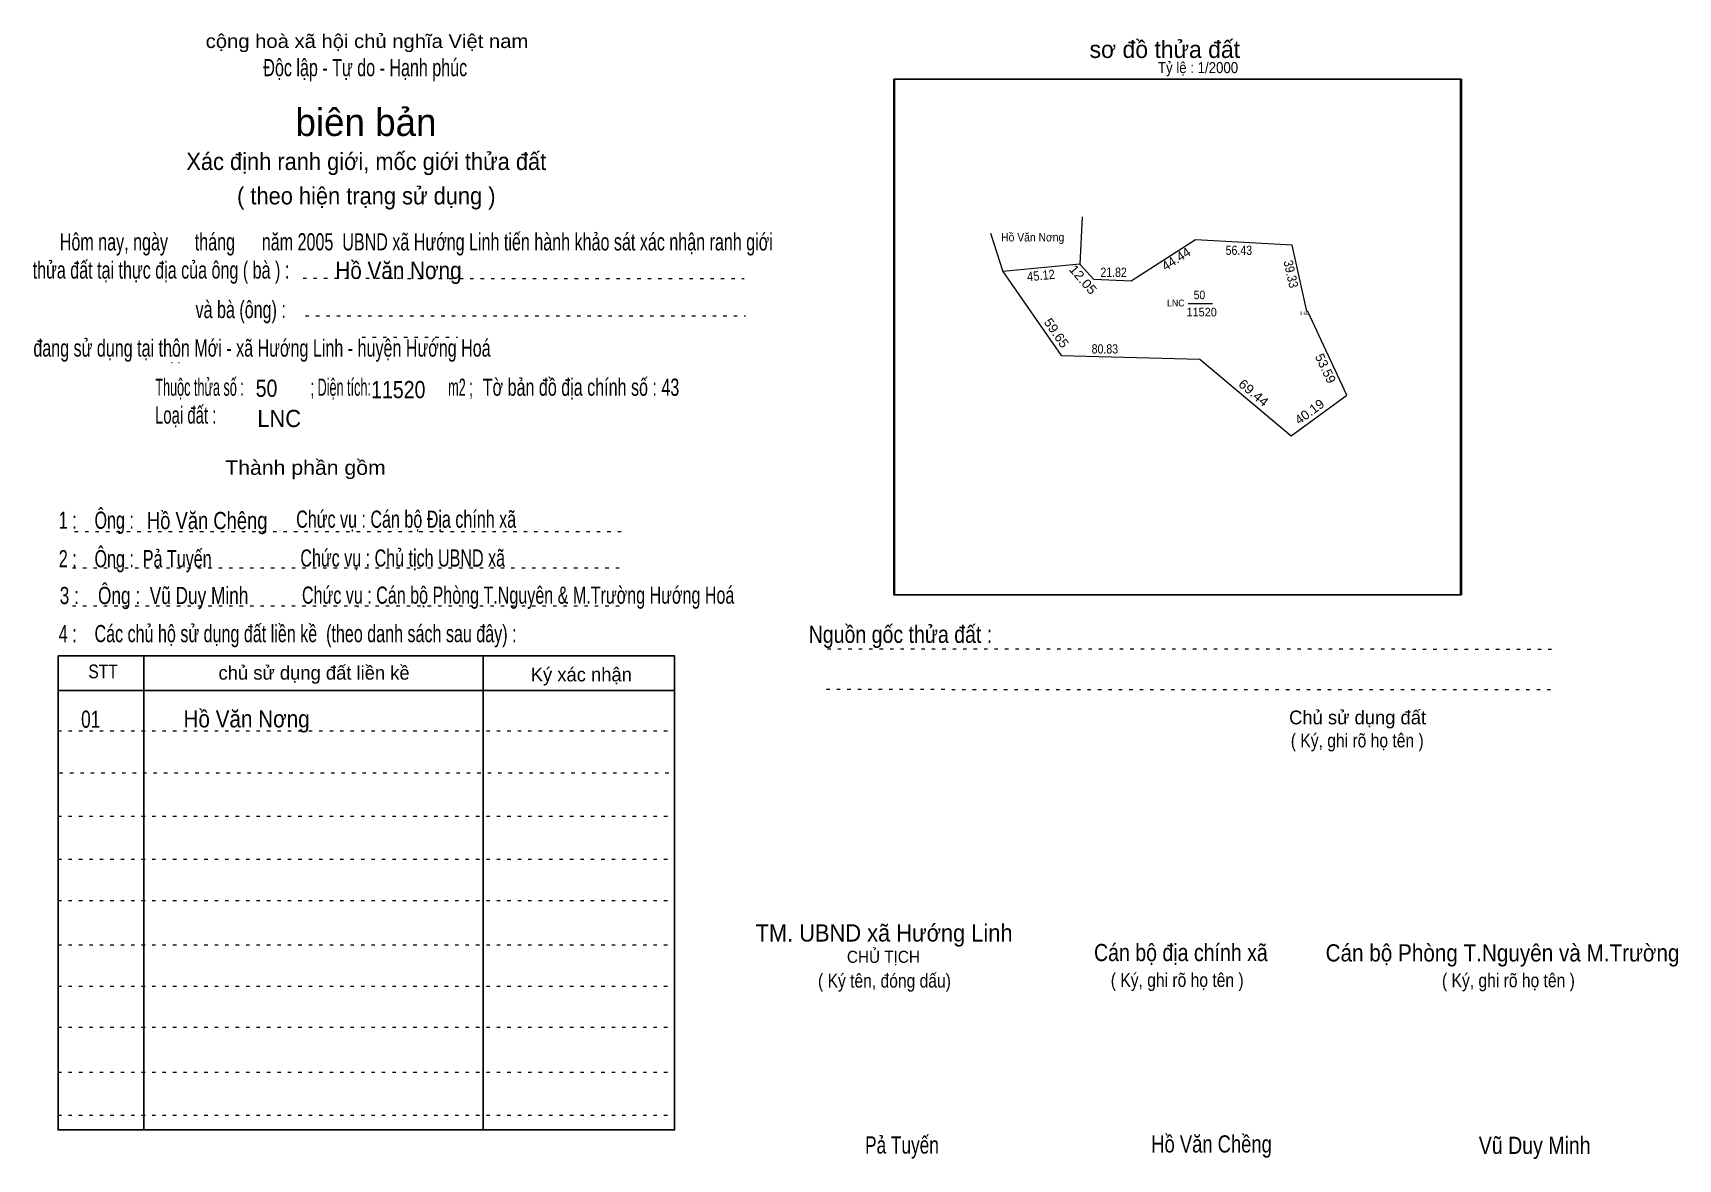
# Model space of a CAD drawing. Header units: centimetres. Extents: x -1.5 to 46.4, y -3.9 to 28.9.
import ezdxf
from ezdxf.enums import TextEntityAlignment as Align

# ---------------------------------------------------------------- set-up
doc = ezdxf.new("R2010")
doc.units = ezdxf.units.CM
doc.header["$LTSCALE"] = 0.17
doc.linetypes.add('DOTTED', pattern=[1.5, 0.3, -1.2])
for name, color, linetype, lineweight in [('15', 7, 'Continuous', 13), ('2', 7, 'Continuous', 25), ('22', 7, 'Continuous', 13), ('5', 7, 'DOTTED', 13)]:
    doc.layers.add(name, color=color, linetype=linetype, lineweight=lineweight)
for name, color, linetype in [('16', 7, 'Continuous'), ('34', 7, 'Continuous'), ('51', 7, 'Continuous')]:
    doc.layers.add(name, color=color, linetype=linetype)

msp = doc.modelspace()

# ---------------------------------------------------------------- linework, layer by layer
at = {"layer": '15'}
msp.add_line((32.13, 21), (32.84, 21), dxfattribs=at)
at = {"layer": '2'}
msp.add_lwpolyline([(23.56, 27.52), (40.06, 27.52), (40.06, 12.52), (23.56, 12.52)], close=True, dxfattribs=at)
at = {"layer": '22'}
msp.add_line((26.38, 23.04), (26.74, 21.93), dxfattribs=at)
for points in [[(29.04, 23.52), (28.98, 22.14), (26.74, 21.93)], [(26.74, 21.93), (28.43, 19.48), (32.47, 19.38), (35.13, 17.14), (36.75, 18.33), (35.61, 20.76), (35.58, 20.77), (35.16, 22.69), (32.34, 22.85), (30.47, 21.65), (29.38, 21.69), (28.98, 22.14)]]:
    msp.add_lwpolyline(points, dxfattribs=at)
msp.add_lwpolyline([(28.98, 22.14), (26.74, 21.93), (28.43, 19.48), (32.47, 19.38), (35.13, 17.14), (36.75, 18.33), (35.61, 20.76), (35.58, 20.77), (35.16, 22.69), (32.34, 22.85), (30.47, 21.65), (29.38, 21.69)], close=True, dxfattribs=at)
at = {"layer": '5'}
for p, q in [((6.37, 21.73), (19.21, 21.72)), ((6.44, 20.64), (19.25, 20.64)), ((8.09, 20.02), (10.86, 20.02)), ((-0.28, 14.36), (15.72, 14.36)), ((-0.34, 13.3), (15.66, 13.3)), ((-0.34, 12.2), (15.66, 12.2)), ((21.63, 10.95), (42.72, 10.94)), ((21.6, 9.77), (42.69, 9.76)), ((-0.76, 8.56), (17.18, 8.56)), ((-0.72, 7.34), (17.22, 7.34)), ((-0.76, 6.08), (17.18, 6.08)), ((-0.76, 4.83), (17.18, 4.83)), ((-0.76, 3.62), (17.18, 3.62)), ((-0.76, 2.33), (17.18, 2.33)), ((-0.76, 1.13), (17.18, 1.13)), ((-0.76, -0.06), (17.18, -0.06)), ((-0.76, -1.37), (17.18, -1.37)), ((-0.76, -2.62), (17.18, -2.62))]:
    msp.add_line(p, q, dxfattribs=at)
at = {"layer": '5', "linetype": 'Continuous', "lineweight": 25}
for p, q in [((1.74, 10.74), (1.74, -3.05)), ((11.61, 10.74), (11.61, -3.05)), ((-0.76, 9.73), (17.18, 9.73))]:
    msp.add_line(p, q, dxfattribs=at)
for points in [[(23.58, 27.52), (40.08, 27.52), (40.08, 12.52), (23.58, 12.52)], [(-0.76, 10.74), (17.18, 10.74), (17.18, -3.05), (-0.76, -3.05)]]:
    msp.add_lwpolyline(points, close=True, dxfattribs=at)

# ---------------------------------------------------------------- texts
at = {"layer": '15'}
for s, width, p in [('50', 0.9, (32.29, 21.12)), ('11520', 0.95, (32.08, 20.62))]:
    msp.add_text(s, height=0.25, dxfattribs=dict(at, width=width)).set_placement(p)
at = {"layer": '16', "width": 0.9}
msp.add_text('Hồ Văn Nơng', height=0.25, dxfattribs=at).set_placement((27.605, 22.8), align=Align.CENTER)
for p in [(7.31, 21.71), (2.89, 8.66)]:
    msp.add_text('Hồ Văn Nơng', height=0.5, dxfattribs=at).set_placement(p)
at = {"layer": '22', "width": 0.95}
msp.add_text('LNC', height=0.2, dxfattribs=at).set_placement((31.77, 20.91), align=Align.CENTER)
at = {"layer": '34'}
for s, height, width, p in [(': : ', 0.32, 0.85, (2.5, 19.25)), ('50', 0.5, 0.85, (4.99, 18.28)), ('11520', 0.5, 0.85, (8.35, 18.24)), ('LNC', 0.5, 0.95, (5.04, 17.4)), ('01', 0.5, 0.75, (-0.09, 8.65))]:
    msp.add_text(s, height=height, dxfattribs=dict(at, width=width)).set_placement(p)
at = {"layer": '5'}
for s, height, width, p in [('cộng hoà xã hội chủ nghĩa Việt nam', 0.4, 1.1, (8.23, 28.43)), ('Độc lập - Tự do - Hạnh phúc', 0.5, 0.7, (8.18, 27.61)), ('Xác định ranh giới, mốc giới thửa đất', 0.5, 0.95, (8.21, 24.88)), ('( theo hiện trạng sử dụng )', 0.5, 0.95, (8.21, 23.88)), ('Thành phần gồm', 0.42, 1.1, (6.44, 16.01)), ('Hồ Văn Chêng', 0.5, 0.8, (3.58, 14.43)), ('Chức vụ : Cán bộ Địa chính xã', 0.5, 0.7, (9.37, 14.47)), ('Chức vụ : Chủ tịch UBND xã', 0.5, 0.7, (9.27, 13.34)), ('Chức vụ : Cán bộ Phòng T.Nguyên & M.Trường Hướng Hoá', 0.5, 0.7, (12.63, 12.26)), ('    Nguồn gốc thửa đất :', 0.5, 0.85, (23.44, 11.12)), ('( Ký, ghi rõ họ tên )', 0.4, 0.85, (37.05, 8.08)), ('CHỦ TỊCH', 0.35, 0.95, (23.26, 1.81)), ('( Ký tên, đóng dấu)', 0.4, 0.85, (23.29, 1.09)), ('( Ký, ghi rõ họ tên )', 0.4, 0.85, (31.81, 1.11)), ('( Ký, ghi rõ họ tên )', 0.4, 0.85, (41.45, 1.1)), ('Pả Tuyến', 0.5, 0.75, (23.8, -3.74)), ('Hồ Văn Chềng', 0.5, 0.8, (32.81, -3.71)), ('Vũ Duy Minh', 0.5, 0.85, (42.215, -3.75))]:
    msp.add_text(s, height=height, dxfattribs=dict(at, width=width)).set_placement(p, align=Align.CENTER)
msp.add_text('sơ đồ thửa đất', height=0.5, dxfattribs=at).set_placement((29.26, 28.14))
for s, height, p in [('biên bản', 0.8, (8.2, 25.87)), ('      chủ sử dụng đất liền kề', 0.4, (6.245, 10.05)), ('   Ký xác nhận', 0.4, (14.245, 10)), ('Chủ sử dụng đất', 0.4, (37.06, 8.75))]:
    msp.add_text(s, height=height, dxfattribs=at).set_placement(p, align=Align.CENTER)
for s, height, width, p in [('   Hôm nay, ngày      tháng      năm 2005  UBND xã Hướng Linh tiến hành khảo sát xác nhận ranh giới ', 0.5, 0.7, (-1.1, 22.54)), ('thửa đất tại thực địa của ông ( bà ) :                                       ', 0.5, 0.7, (-1.5, 21.72)), ('                                     và bà (ông) :', 0.5, 0.7, (-1.57, 20.57)), (' đang sử dụng tại thôn Mới - xã Hướng Linh - huyện Hướng Hoá', 0.5, 0.7, (-1.61, 19.45)), ('Thuộc thửa số :                   ; Diện tích:                      m2 ;                                            ', 0.5, 0.55, (2.07, 18.31)), ('Tờ bản đồ địa chính số : 43', 0.5, 0.7, (11.6, 18.31)), ('Loại đất :  ', 0.5, 0.65, (2.06, 17.5)), ('    1 :    Ông :                                                        ', 0.5, 0.7, (-1.26, 14.44)), ('    2 :    Ông :  Pả Tuyến', 0.5, 0.7, (-1.26, 13.32)), ('    3 :    Ông :  Vũ Duy Minh', 0.5, 0.75, (-1.27, 12.25)), ('    4 :    Các chủ hộ sử dụng đất liền kề  (theo danh sách sau đây) :', 0.5, 0.7, (-1.26, 11.14)), ('STT', 0.4, 0.85, (0.12, 10.09)), ('TM. UBND xã Hướng Linh', 0.5, 0.95, (19.54, 2.43)), ('Cán bộ địa chính xã  ', 0.5, 0.85, (29.39, 1.86)), ('Cán bộ Phòng T.Nguyên và M.Trường', 0.5, 0.9, (36.13, 1.85))]:
    msp.add_text(s, height=height, dxfattribs=dict(at, width=width)).set_placement(p)
at = {"layer": '51', "width": 0.9}
msp.add_text('Tỷ lệ : 1/2000', height=0.32, dxfattribs=at).set_placement((31.25, 27.7))
at = {"layer": '51'}
for s, rotation, p in [('44.44', 32.689, (31.8521, 22.178)), ('53.59', 295.322, (36.0051, 19.0477))]:
    msp.add_text(s, height=0.27, rotation=rotation, dxfattribs=at).set_placement(p, align=Align.CENTER)
for s, height, width, p in [('56.43', 0.27, 0.85, (33.605, 22.41)), ('21.82', 0.27, 0.85, (29.96, 21.77)), ('0.60', 0.0972, 0.8, (35.505, 20.66)), ('80.83', 0.27, 0.85, (29.705, 19.54))]:
    msp.add_text(s, height=height, dxfattribs=dict(at, width=width)).set_placement(p, align=Align.CENTER)
for s, height, rotation, width, p in [('12.05', 0.27, 311.029, 1.1, (28.9675, 21.6036)), ('39.33', 0.27, 282.51, 0.9, (34.99, 21.8242)), ('45.12', 0.27, 5.367, 0.9, (27.8574, 21.6773)), ('59.65', 0.27, 304.654, 1.05, (28.1853, 20.0618)), ('69.44', 0.2699, 319.965, 1.1, (33.9482, 18.2939)), ('40.19', 0.27, 36.277, 1.05, (35.7401, 17.7363))]:
    msp.add_text(s, height=height, rotation=rotation, dxfattribs=dict(at, width=width)).set_placement(p, align=Align.CENTER)

doc.saveas('drawing.dxf')
